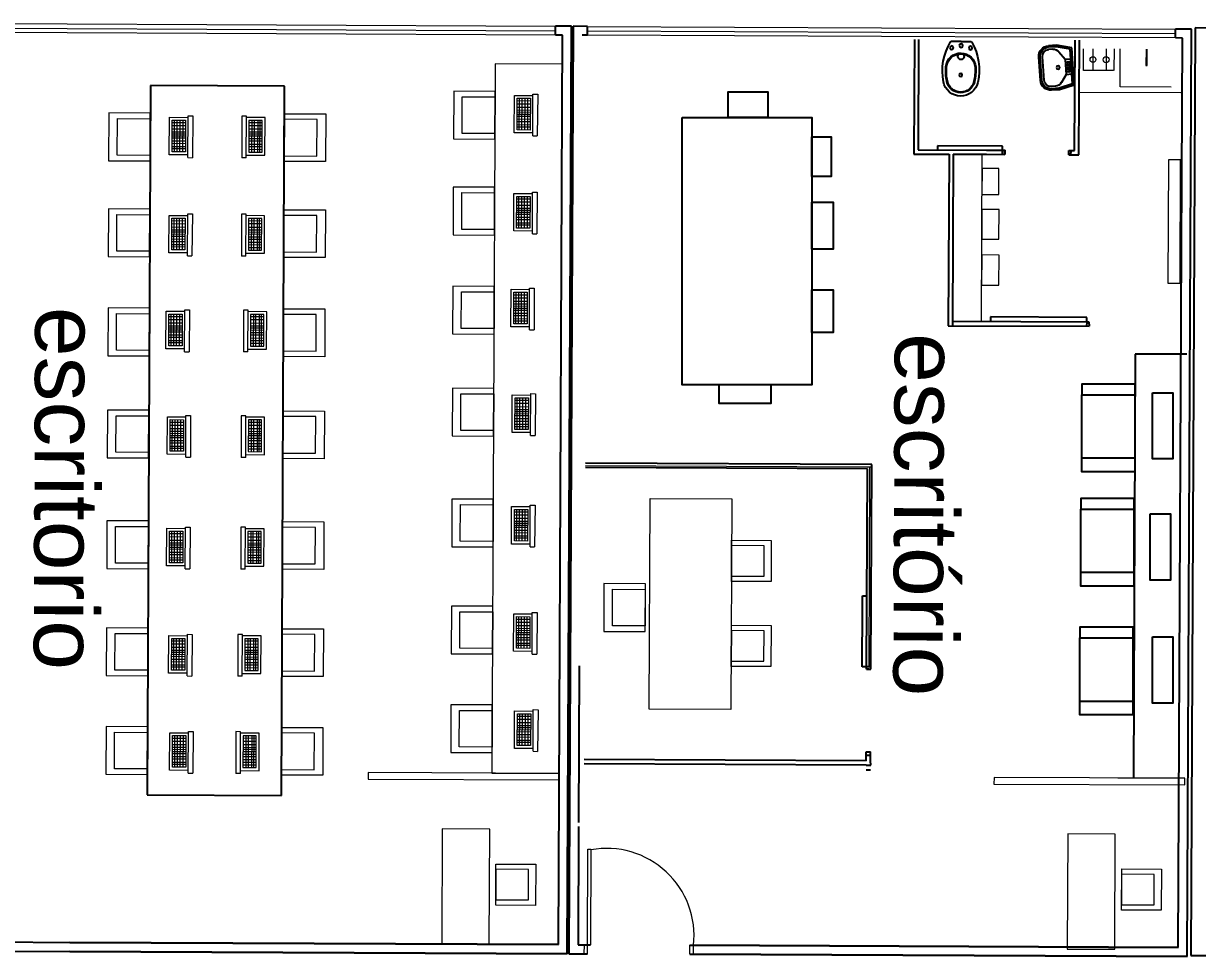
# Model space of a CAD drawing. Header units: metres. Extents: x 322294 to 7190115, y 7390841 to 10157759.
# Drawn here: x 323624.59 to 323635.98, y 7392818.58 to 7392827.64 of the extents above; entities that cross this region are included whole.
import ezdxf

# ---------------------------------------------------------------- set-up
doc = ezdxf.new("R2010")
doc.units = ezdxf.units.M
for name, color, linetype, lineweight in [('ESQUADRIA', 2, 'Continuous', 15), ('linagrossa', 7, 'Continuous', 25), ('MÓVEIS', 7, 'Continuous', 13), ('PISO', 254, 'Continuous', 9), ('VIDRO', 4, 'Continuous', 15)]:
    doc.layers.add(name, color=color, linetype=linetype, lineweight=lineweight)
doc.layers.add('HIDRAULICA', color=3, linetype='Continuous')
doc.layers.add('PECAS', color=2, linetype='Continuous')
doc.styles.get("Standard").update_dxf_attribs({"font": 'arial.ttf'})

# ---------------------------------------------------------------- blocks, each defined once
blk = doc.blocks.new('new block.dwg vaso sanitario')
at = {"layer": 'PECAS', "color": 0}
for q in [(0, 95.742742), (0, -95.742742)]:
    blk.add_line((0, 0), q, dxfattribs=at)
for centre, radius in [((40.000002, 0), 17.500001), ((62.500003, 91.500003), 17.500001), ((325.000014, 0), 15.000001), ((62.500003, -91.500004), 17.500001)]:
    blk.add_circle(centre, radius, dxfattribs=at)
for centre, radius, start, end in [((281.877309, -367.965429), 546.302538, 78.038978, 120.612911), ((257.500011, 0), 145.000006, 94.115245, 180), ((257.500011, 0), 138.500006, 94.115245, 180), ((282.97582, -354.084727), 500.00002, 77.754014, 94.115245), ((282.97582, -354.084727), 493.50002, 77.754014, 94.115245), ((359.829176, 0), 131.170844, 0, 77.754014), ((359.829176, 0), 137.670844, 0, 77.754014), ((359.829176, 0), 170.170846, 0, 78.038978), ((7.500001, 95.742742), 7.5, 120.612911, 180), ((257.500011, 0), 145.000006, 180, 265.884755), ((257.500011, 0), 138.500006, 180, 265.884755), ((145.000006, 0), 30.000001, 213.541951, 146.458049), ((359.829176, 0), 131.170844, 282.245986, 0), ((359.829176, 0), 137.670844, 282.245986, 0), ((359.829176, 0), 170.170846, 281.961022, 0), ((7.500001, -95.742742), 7.5, 180, 239.387089), ((281.877309, 367.965428), 546.302538, 239.387089, 281.961022), ((282.97582, 354.084726), 500.00002, 265.884755, 282.245986), ((282.97582, 354.084726), 493.50002, 265.884755, 282.245986)]:
    blk.add_arc(centre, radius, start, end, dxfattribs=at)
blk = doc.blocks.new('pia de banheiro')
at = {"layer": 'HIDRAULICA', "color": 0}
for p, q in [((-1167.941, -47.098), (-1167.741, -47.048)), ((-1167.921, -47.113), (-1167.736, -47.067)), ((-1167.741, -47.048), (-1167.632, -47.048)), ((-1167.741, -47.068), (-1167.632, -47.068)), ((-1167.941, -47.598), (-1167.941, -47.098)), ((-1167.921, -47.582), (-1167.921, -47.113)), ((-1167.841, -47.248), (-1167.767, -47.141)), ((-1167.685, -47.098), (-1167.632, -47.098)), ((-1167.541, -47.506), (-1167.541, -47.189)), ((-1167.511, -47.506), (-1167.511, -47.189)), ((-1167.491, -47.506), (-1167.491, -47.189)), ((-1167.921, -47.248), (-1167.841, -47.248)), ((-1167.841, -47.248), (-1167.841, -47.448)), ((-1167.841, -47.448), (-1167.921, -47.448)), ((-1167.841, -47.448), (-1167.771, -47.553)), ((-1167.941, -47.598), (-1167.741, -47.648)), ((-1167.921, -47.582), (-1167.736, -47.628)), ((-1167.741, -47.628), (-1167.632, -47.628)), ((-1167.741, -47.648), (-1167.632, -47.648)), ((-1167.687, -47.598), (-1167.632, -47.598))]:
    blk.add_line(p, q, dxfattribs=at)
for centre, radius in [((-1167.881, -47.348), 0.0195), ((-1167.881, -47.298), 0.0183), ((-1167.881, -47.398), 0.0182), ((-1167.741, -47.348), 0.0234)]:
    blk.add_circle(centre, radius, dxfattribs=at)
for centre, radius, start, end in [((-1167.632, -47.189), 0.141, 0, 90), ((-1167.632, -47.189), 0.121, 0, 90), ((-1167.685, -47.198), 0.1, 90, 145.2405), ((-1167.632, -47.189), 0.0914, 0, 90), ((-1167.687, -47.498), 0.1, 213.7272, 270), ((-1167.632, -47.506), 0.0914, 270, 0), ((-1167.632, -47.506), 0.121, 270, 0), ((-1167.632, -47.506), 0.141, 270, 0)]:
    blk.add_arc(centre, radius, start, end, dxfattribs=at)

msp = doc.modelspace()

# ---------------------------------------------------------------- linework, layer by layer
at = {"layer": 'ESQUADRIA'}
msp.add_arc((323630.25, 7392818.785), 0.848, 353.7691, 100.3564, dxfattribs=at)
at = {"layer": 'linagrossa'}
for p, q in [((323629.909, 7392827.611), (323629.755, 7392827.612)), ((323629.755, 7392827.524), (323629.755, 7392827.612)), ((323629.868, 7392818.611), (323629.909, 7392827.611)), ((323629.925, 7392827.611), (323629.884, 7392818.611)), ((323630.064, 7392827.61), (323629.925, 7392827.611)), ((323630.064, 7392827.523), (323630.064, 7392827.61)), ((323635.924, 7392827.584), (323635.77, 7392827.584)), ((323635.77, 7392827.497), (323635.77, 7392827.584)), ((323635.883, 7392818.584), (323635.924, 7392827.584)), ((323635.96, 7392827.594), (323635.919, 7392818.594)), ((323636.1, 7392827.593), (323635.96, 7392827.594)), ((323629.821, 7392827.524), (323629.755, 7392827.524)), ((323629.781, 7392818.699), (323629.821, 7392827.524)), ((323630.064, 7392827.523), (323630.012, 7392827.523)), ((323633.237, 7392827.483), (323633.231, 7392826.371)), ((323633.277, 7392827.483), (323633.273, 7392826.412)), ((323634.791, 7392826.405), (323634.796, 7392827.476)), ((323634.831, 7392826.364), (323634.837, 7392827.476)), ((323635.837, 7392827.496), (323635.77, 7392827.497)), ((323635.796, 7392818.672), (323635.837, 7392827.496)), ((323625.822, 7392827.035), (323625.791, 7392820.153)), ((323627.124, 7392827.029), (323625.822, 7392827.035)), ((323627.093, 7392820.147), (323627.124, 7392827.029)), ((323633.273, 7392826.412), (323633.935, 7392826.409)), ((323634.092, 7392826.448), (323633.459, 7392826.451)), ((323633.459, 7392826.451), (323633.459, 7392826.411)), ((323633.935, 7392826.409), (323634.116, 7392826.408)), ((323634.092, 7392826.408), (323634.092, 7392826.448)), ((323634.092, 7392826.367), (323634.092, 7392826.408)), ((323634.114, 7392826.408), (323634.114, 7392826.367)), ((323634.114, 7392826.367), (323634.114, 7392826.408)), ((323634.735, 7392826.405), (323634.791, 7392826.405)), ((323634.735, 7392826.364), (323634.735, 7392826.405)), ((323634.755, 7392826.364), (323634.756, 7392826.405)), ((323633.231, 7392826.371), (323633.573, 7392826.369)), ((323633.573, 7392826.369), (323633.565, 7392824.705)), ((323633.613, 7392826.369), (323633.606, 7392824.705)), ((323633.613, 7392826.369), (323633.935, 7392826.368)), ((323633.935, 7392826.368), (323634.114, 7392826.367)), ((323634.735, 7392826.364), (323634.831, 7392826.364)), ((323633.565, 7392824.705), (323634.933, 7392824.699)), ((323634.933, 7392824.74), (323633.606, 7392824.746)), ((323634.908, 7392824.786), (323633.976, 7392824.791)), ((323633.976, 7392824.791), (323633.976, 7392824.744)), ((323634.908, 7392824.74), (323634.907, 7392824.699)), ((323634.908, 7392824.74), (323634.908, 7392824.786)), ((323634.933, 7392824.72), (323634.933, 7392824.74)), ((323634.933, 7392824.72), (323634.933, 7392824.699)), ((323635.38, 7392824.428), (323635.361, 7392820.316)), ((323635.879, 7392824.428), (323635.38, 7392824.428)), ((323632.823, 7392823.357), (323630.046, 7392823.37)), ((323632.782, 7392823.316), (323630.046, 7392823.329)), ((323632.814, 7392821.371), (323632.823, 7392823.357)), ((323632.773, 7392821.371), (323632.782, 7392823.316)), ((323632.733, 7392821.975), (323632.734, 7392822.084)), ((323632.734, 7392822.084), (323632.776, 7392822.083)), ((323632.73, 7392821.394), (323632.733, 7392821.975)), ((323629.984, 7392821.403), (323629.977, 7392819.885)), ((323632.773, 7392821.394), (323632.73, 7392821.394)), ((323632.814, 7392821.394), (323632.773, 7392821.394)), ((323632.793, 7392821.371), (323632.773, 7392821.371)), ((323632.773, 7392821.371), (323632.814, 7392821.371)), ((323632.793, 7392821.371), (323632.793, 7392821.371)), ((323632.769, 7392820.483), (323630.033, 7392820.496)), ((323632.769, 7392820.483), (323632.769, 7392820.571)), ((323632.769, 7392820.571), (323632.81, 7392820.571)), ((323632.769, 7392820.537), (323632.81, 7392820.537)), ((323632.81, 7392820.483), (323632.81, 7392820.571)), ((323632.815, 7392820.442), (323632.81, 7392820.483)), ((323632.768, 7392820.442), (323630.033, 7392820.455)), ((323632.768, 7392820.442), (323632.815, 7392820.442)), ((323632.768, 7392820.395), (323632.809, 7392820.394)), ((323625.791, 7392820.153), (323627.093, 7392820.147)), ((323629.977, 7392819.844), (323629.972, 7392818.698)), ((323623.765, 7392818.728), (323625.042, 7392818.721)), ((323625.042, 7392818.721), (323629.781, 7392818.699)), ((323629.781, 7392818.699), (323625.042, 7392818.721)), ((323629.972, 7392818.698), (323630.092, 7392818.698)), ((323631.058, 7392818.693), (323635.796, 7392818.672)), ((323635.796, 7392818.672), (323631.058, 7392818.693)), ((323623.852, 7392818.64), (323625.042, 7392818.633)), ((323625.042, 7392818.633), (323629.868, 7392818.611)), ((323629.868, 7392818.611), (323625.042, 7392818.633)), ((323629.884, 7392818.611), (323630.063, 7392818.61)), ((323631.057, 7392818.606), (323635.883, 7392818.584)), ((323635.883, 7392818.584), (323631.057, 7392818.606)), ((323635.919, 7392818.594), (323636.099, 7392818.593))]:
    msp.add_line(p, q, dxfattribs=at)
for points in [[(323631.814, 7392826.725), (323631.43, 7392826.725), (323631.43, 7392826.974), (323631.814, 7392826.974)], [(323630.983, 7392826.725), (323632.24, 7392826.725), (323632.24, 7392824.13), (323630.983, 7392824.13)], [(323632.24, 7392826.538), (323632.427, 7392826.538), (323632.427, 7392826.154), (323632.24, 7392826.154)], [(323632.24, 7392825.905), (323632.448, 7392825.905), (323632.448, 7392825.448), (323632.24, 7392825.448)], [(323632.24, 7392825.054), (323632.448, 7392825.054), (323632.448, 7392824.639), (323632.24, 7392824.639)], [(323631.846, 7392824.13), (323631.337, 7392824.13), (323631.337, 7392823.954), (323631.846, 7392823.954)], [(323635.379, 7392824.138), (323634.86, 7392824.138), (323634.86, 7392824.034), (323635.379, 7392824.034)], [(323634.86, 7392824.034), (323635.375, 7392824.034), (323635.375, 7392823.287), (323634.86, 7392823.287)], [(323635.546, 7392824.055), (323635.743, 7392824.055), (323635.743, 7392823.412), (323635.546, 7392823.412)], [(323635.375, 7392823.287), (323634.86, 7392823.287), (323634.86, 7392823.422), (323635.375, 7392823.422)], [(323635.369, 7392823.028), (323634.85, 7392823.028), (323634.85, 7392822.924), (323635.369, 7392822.924)], [(323634.85, 7392822.924), (323635.365, 7392822.924), (323635.365, 7392822.176), (323634.85, 7392822.176)], [(323635.525, 7392822.88), (323635.722, 7392822.88), (323635.722, 7392822.236), (323635.525, 7392822.236)], [(323635.365, 7392822.176), (323634.85, 7392822.176), (323634.85, 7392822.312), (323635.365, 7392822.312)], [(323635.359, 7392821.779), (323634.84, 7392821.779), (323634.84, 7392821.676), (323635.359, 7392821.676)], [(323634.84, 7392821.676), (323635.355, 7392821.676), (323635.355, 7392820.928), (323634.84, 7392820.928)], [(323635.546, 7392821.686), (323635.743, 7392821.686), (323635.743, 7392821.042), (323635.546, 7392821.042)], [(323635.355, 7392820.928), (323634.84, 7392820.928), (323634.84, 7392821.063), (323635.355, 7392821.063)]]:
    msp.add_lwpolyline(points, close=True, dxfattribs=at)
at = {"layer": 'PISO'}
for p, q in [((323634.877, 7392827.182), (323634.878, 7392827.392)), ((323634.969, 7392827.392), (323634.968, 7392827.182)), ((323635.098, 7392827.391), (323635.097, 7392827.181)), ((323635.174, 7392827.391), (323635.173, 7392827.181)), ((323635.232, 7392827.023), (323635.234, 7392827.391)), ((323635.484, 7392827.39), (323635.483, 7392827.231)), ((323635.495, 7392827.231), (323635.496, 7392827.39)), ((323629.169, 7392827.247), (323629.137, 7392820.364)), ((323629.82, 7392827.244), (323629.169, 7392827.247)), ((323635.483, 7392827.231), (323635.495, 7392827.231)), ((323635.168, 7392827.181), (323634.877, 7392827.182)), ((323625.822, 7392827.035), (323625.791, 7392820.153)), ((323626.473, 7392827.032), (323625.822, 7392827.035)), ((323626.473, 7392827.032), (323627.124, 7392827.029)), ((323627.124, 7392827.029), (323627.093, 7392820.147)), ((323635.728, 7392827.02), (323635.232, 7392827.023)), ((323629.353, 7392826.576), (323629.354, 7392826.94)), ((323629.354, 7392826.94), (323629.535, 7392826.939)), ((323629.38, 7392826.605), (323629.382, 7392826.912)), ((323629.382, 7392826.912), (323629.511, 7392826.912)), ((323629.382, 7392826.889), (323629.51, 7392826.888)), ((323629.382, 7392826.859), (323629.51, 7392826.859)), ((323629.402, 7392826.605), (323629.403, 7392826.912)), ((323629.426, 7392826.912), (323629.425, 7392826.605)), ((323629.456, 7392826.605), (323629.458, 7392826.912)), ((323629.483, 7392826.912), (323629.481, 7392826.605)), ((323629.511, 7392826.912), (323629.509, 7392826.604)), ((323629.533, 7392826.547), (323629.535, 7392826.952)), ((323629.535, 7392826.952), (323629.581, 7392826.952)), ((323629.581, 7392826.952), (323629.577, 7392826.547)), ((323634.834, 7392826.971), (323635.822, 7392826.967)), ((323629.381, 7392826.826), (323629.51, 7392826.826)), ((323629.381, 7392826.799), (323629.51, 7392826.798)), ((323629.381, 7392826.779), (323629.51, 7392826.778)), ((323629.381, 7392826.759), (323629.51, 7392826.758)), ((323626.006, 7392826.364), (323626.007, 7392826.728)), ((323626.007, 7392826.728), (323626.188, 7392826.727)), ((323626.034, 7392826.393), (323626.035, 7392826.7)), ((323626.035, 7392826.7), (323626.164, 7392826.7)), ((323626.035, 7392826.677), (323626.164, 7392826.676)), ((323626.035, 7392826.647), (323626.164, 7392826.647)), ((323626.055, 7392826.393), (323626.057, 7392826.7)), ((323626.079, 7392826.7), (323626.078, 7392826.393)), ((323626.109, 7392826.393), (323626.111, 7392826.7)), ((323626.136, 7392826.7), (323626.135, 7392826.393)), ((323626.164, 7392826.7), (323626.162, 7392826.393)), ((323626.186, 7392826.336), (323626.188, 7392826.741)), ((323626.188, 7392826.741), (323626.234, 7392826.74)), ((323626.234, 7392826.74), (323626.23, 7392826.335)), ((323626.709, 7392826.738), (323626.709, 7392826.333)), ((323626.755, 7392826.738), (323626.709, 7392826.738)), ((323626.753, 7392826.333), (323626.755, 7392826.738)), ((323626.936, 7392826.724), (323626.755, 7392826.725)), ((323626.779, 7392826.697), (323626.778, 7392826.39)), ((323626.908, 7392826.696), (323626.779, 7392826.697)), ((323626.908, 7392826.673), (323626.779, 7392826.673)), ((323626.908, 7392826.643), (323626.779, 7392826.644)), ((323626.807, 7392826.697), (323626.805, 7392826.39)), ((323626.831, 7392826.39), (323626.832, 7392826.697)), ((323626.864, 7392826.697), (323626.862, 7392826.39)), ((323626.885, 7392826.389), (323626.886, 7392826.697)), ((323626.906, 7392826.389), (323626.908, 7392826.696)), ((323626.934, 7392826.36), (323626.936, 7392826.724)), ((323629.51, 7392826.735), (323629.381, 7392826.736)), ((323629.381, 7392826.711), (323629.51, 7392826.71)), ((323629.51, 7392826.683), (323629.381, 7392826.683)), ((323629.381, 7392826.656), (323629.509, 7392826.655)), ((323629.509, 7392826.632), (323629.381, 7392826.632)), ((323626.034, 7392826.567), (323626.163, 7392826.567)), ((323626.034, 7392826.547), (323626.163, 7392826.546)), ((323626.163, 7392826.524), (323626.034, 7392826.524)), ((323626.035, 7392826.615), (323626.163, 7392826.614)), ((323626.035, 7392826.587), (323626.163, 7392826.586)), ((323626.907, 7392826.563), (323626.778, 7392826.564)), ((323626.907, 7392826.543), (323626.778, 7392826.543)), ((323626.778, 7392826.521), (323626.907, 7392826.52)), ((323626.907, 7392826.611), (323626.779, 7392826.611)), ((323626.907, 7392826.583), (323626.779, 7392826.583)), ((323629.533, 7392826.575), (323629.353, 7392826.576)), ((323629.509, 7392826.604), (323629.38, 7392826.605)), ((323629.533, 7392826.547), (323629.577, 7392826.547)), ((323626.034, 7392826.499), (323626.163, 7392826.498)), ((323626.163, 7392826.471), (323626.034, 7392826.472)), ((323626.034, 7392826.444), (323626.163, 7392826.443)), ((323626.163, 7392826.42), (323626.034, 7392826.42)), ((323626.907, 7392826.495), (323626.778, 7392826.495)), ((323626.778, 7392826.468), (323626.907, 7392826.468)), ((323626.907, 7392826.44), (323626.778, 7392826.441)), ((323626.778, 7392826.417), (323626.907, 7392826.416)), ((323626.186, 7392826.363), (323626.006, 7392826.364)), ((323626.162, 7392826.393), (323626.034, 7392826.393)), ((323626.186, 7392826.336), (323626.23, 7392826.335)), ((323626.753, 7392826.333), (323626.709, 7392826.333)), ((323626.754, 7392826.361), (323626.934, 7392826.36)), ((323626.778, 7392826.39), (323626.906, 7392826.389)), ((323629.348, 7392825.624), (323629.35, 7392825.988)), ((323629.35, 7392825.988), (323629.53, 7392825.987)), ((323629.376, 7392825.653), (323629.377, 7392825.96)), ((323629.377, 7392825.96), (323629.506, 7392825.96)), ((323629.398, 7392825.653), (323629.399, 7392825.96)), ((323629.422, 7392825.96), (323629.42, 7392825.653)), ((323629.452, 7392825.653), (323629.453, 7392825.96)), ((323629.478, 7392825.96), (323629.477, 7392825.653)), ((323629.506, 7392825.96), (323629.505, 7392825.653)), ((323629.529, 7392825.595), (323629.53, 7392826.001)), ((323629.53, 7392826.001), (323629.577, 7392826)), ((323629.577, 7392826), (323629.573, 7392825.595)), ((323629.377, 7392825.937), (323629.506, 7392825.936)), ((323629.377, 7392825.907), (323629.506, 7392825.907)), ((323629.377, 7392825.874), (323629.506, 7392825.874)), ((323629.377, 7392825.847), (323629.506, 7392825.846)), ((323626.001, 7392825.412), (323626.003, 7392825.776)), ((323626.003, 7392825.776), (323626.184, 7392825.776)), ((323626.029, 7392825.442), (323626.031, 7392825.749)), ((323626.031, 7392825.749), (323626.16, 7392825.748)), ((323626.031, 7392825.725), (323626.159, 7392825.724)), ((323626.051, 7392825.441), (323626.052, 7392825.749)), ((323626.075, 7392825.748), (323626.074, 7392825.441)), ((323626.105, 7392825.441), (323626.106, 7392825.748)), ((323626.132, 7392825.748), (323626.13, 7392825.441)), ((323626.16, 7392825.748), (323626.158, 7392825.441)), ((323626.182, 7392825.384), (323626.184, 7392825.789)), ((323626.184, 7392825.789), (323626.23, 7392825.789)), ((323626.23, 7392825.789), (323626.226, 7392825.384)), ((323626.705, 7392825.786), (323626.705, 7392825.381)), ((323626.751, 7392825.786), (323626.705, 7392825.786)), ((323626.749, 7392825.381), (323626.751, 7392825.786)), ((323626.931, 7392825.772), (323626.751, 7392825.773)), ((323626.775, 7392825.745), (323626.773, 7392825.438)), ((323626.904, 7392825.745), (323626.775, 7392825.745)), ((323626.903, 7392825.721), (323626.775, 7392825.722)), ((323626.803, 7392825.745), (323626.801, 7392825.438)), ((323626.826, 7392825.438), (323626.828, 7392825.745)), ((323626.859, 7392825.745), (323626.858, 7392825.438)), ((323626.881, 7392825.438), (323626.882, 7392825.745)), ((323626.902, 7392825.437), (323626.904, 7392825.745)), ((323626.93, 7392825.408), (323626.931, 7392825.772)), ((323629.505, 7392825.731), (323629.376, 7392825.732)), ((323629.377, 7392825.827), (323629.506, 7392825.827)), ((323629.377, 7392825.807), (323629.506, 7392825.806)), ((323629.505, 7392825.783), (323629.377, 7392825.784)), ((323629.377, 7392825.759), (323629.505, 7392825.758)), ((323626.03, 7392825.696), (323626.159, 7392825.695)), ((323626.03, 7392825.663), (323626.159, 7392825.662)), ((323626.03, 7392825.635), (323626.159, 7392825.635)), ((323626.03, 7392825.616), (323626.159, 7392825.615)), ((323626.903, 7392825.692), (323626.774, 7392825.692)), ((323626.903, 7392825.659), (323626.774, 7392825.659)), ((323626.903, 7392825.631), (323626.774, 7392825.632)), ((323626.903, 7392825.611), (323626.774, 7392825.612)), ((323629.529, 7392825.623), (323629.348, 7392825.624)), ((323629.376, 7392825.704), (323629.505, 7392825.703)), ((323629.505, 7392825.68), (323629.376, 7392825.68)), ((323629.505, 7392825.653), (323629.376, 7392825.653)), ((323626.03, 7392825.595), (323626.159, 7392825.594)), ((323626.159, 7392825.572), (323626.03, 7392825.572)), ((323626.03, 7392825.547), (323626.159, 7392825.546)), ((323626.158, 7392825.519), (323626.03, 7392825.52)), ((323626.03, 7392825.492), (323626.158, 7392825.492)), ((323626.903, 7392825.591), (323626.774, 7392825.592)), ((323626.774, 7392825.569), (323626.903, 7392825.568)), ((323626.903, 7392825.543), (323626.774, 7392825.543)), ((323626.774, 7392825.516), (323626.902, 7392825.516)), ((323629.529, 7392825.595), (323629.573, 7392825.595)), ((323626.182, 7392825.411), (323626.001, 7392825.412)), ((323626.158, 7392825.468), (323626.029, 7392825.469)), ((323626.158, 7392825.441), (323626.029, 7392825.442)), ((323626.182, 7392825.384), (323626.226, 7392825.384)), ((323626.749, 7392825.381), (323626.705, 7392825.381)), ((323626.749, 7392825.409), (323626.93, 7392825.408)), ((323626.773, 7392825.465), (323626.902, 7392825.465)), ((323626.773, 7392825.438), (323626.902, 7392825.437)), ((323626.902, 7392825.488), (323626.774, 7392825.489)), ((323629.32, 7392824.694), (323629.322, 7392825.058)), ((323629.322, 7392825.058), (323629.502, 7392825.057)), ((323629.5, 7392824.665), (323629.502, 7392825.07)), ((323629.502, 7392825.07), (323629.548, 7392825.07)), ((323629.548, 7392825.07), (323629.545, 7392824.665)), ((323629.348, 7392824.723), (323629.349, 7392825.03)), ((323629.349, 7392825.03), (323629.478, 7392825.029)), ((323629.349, 7392825.006), (323629.478, 7392825.006)), ((323629.349, 7392824.977), (323629.478, 7392824.976)), ((323629.349, 7392824.944), (323629.478, 7392824.943)), ((323629.369, 7392824.723), (323629.371, 7392825.03)), ((323629.393, 7392825.03), (323629.392, 7392824.723)), ((323629.424, 7392824.722), (323629.425, 7392825.03)), ((323629.45, 7392825.029), (323629.449, 7392824.722)), ((323629.478, 7392825.029), (323629.477, 7392824.722)), ((323625.973, 7392824.482), (323625.975, 7392824.846)), ((323625.975, 7392824.846), (323626.155, 7392824.845)), ((323626.001, 7392824.511), (323626.002, 7392824.818)), ((323626.002, 7392824.818), (323626.131, 7392824.818)), ((323626.023, 7392824.511), (323626.024, 7392824.818)), ((323626.047, 7392824.818), (323626.045, 7392824.511)), ((323626.077, 7392824.511), (323626.078, 7392824.818)), ((323626.104, 7392824.818), (323626.102, 7392824.511)), ((323626.131, 7392824.818), (323626.13, 7392824.511)), ((323626.154, 7392824.453), (323626.155, 7392824.858)), ((323626.155, 7392824.858), (323626.202, 7392824.858)), ((323626.202, 7392824.858), (323626.198, 7392824.453)), ((323626.725, 7392824.856), (323626.725, 7392824.451)), ((323626.771, 7392824.856), (323626.725, 7392824.856)), ((323626.769, 7392824.45), (323626.771, 7392824.856)), ((323626.951, 7392824.841), (323626.771, 7392824.842)), ((323626.794, 7392824.815), (323626.793, 7392824.507)), ((323626.923, 7392824.814), (323626.794, 7392824.815)), ((323626.822, 7392824.814), (323626.821, 7392824.507)), ((323626.846, 7392824.507), (323626.847, 7392824.814)), ((323626.879, 7392824.814), (323626.878, 7392824.507)), ((323626.9, 7392824.507), (323626.902, 7392824.814)), ((323626.922, 7392824.507), (323626.923, 7392824.814)), ((323626.949, 7392824.477), (323626.951, 7392824.841)), ((323629.477, 7392824.853), (323629.348, 7392824.854)), ((323629.348, 7392824.828), (323629.477, 7392824.828)), ((323629.349, 7392824.916), (323629.478, 7392824.916)), ((323629.349, 7392824.897), (323629.477, 7392824.896)), ((323629.349, 7392824.876), (323629.477, 7392824.876)), ((323626.002, 7392824.795), (323626.131, 7392824.794)), ((323626.002, 7392824.765), (323626.131, 7392824.765)), ((323626.002, 7392824.732), (323626.131, 7392824.732)), ((323626.002, 7392824.705), (323626.131, 7392824.704)), ((323626.923, 7392824.79), (323626.794, 7392824.791)), ((323626.923, 7392824.761), (323626.794, 7392824.761)), ((323626.923, 7392824.728), (323626.794, 7392824.729)), ((323626.923, 7392824.7), (323626.794, 7392824.701)), ((323629.5, 7392824.693), (323629.32, 7392824.694)), ((323629.477, 7392824.801), (323629.348, 7392824.801)), ((323629.348, 7392824.774), (323629.477, 7392824.773)), ((323629.477, 7392824.749), (323629.348, 7392824.75)), ((323629.477, 7392824.722), (323629.348, 7392824.723)), ((323626.13, 7392824.589), (323626.001, 7392824.589)), ((323626.002, 7392824.685), (323626.131, 7392824.685)), ((323626.002, 7392824.665), (323626.131, 7392824.664)), ((323626.13, 7392824.641), (323626.002, 7392824.642)), ((323626.002, 7392824.617), (323626.13, 7392824.616)), ((323626.793, 7392824.586), (323626.922, 7392824.585)), ((323626.923, 7392824.681), (323626.794, 7392824.681)), ((323626.923, 7392824.66), (323626.794, 7392824.661)), ((323626.794, 7392824.638), (323626.922, 7392824.638)), ((323626.922, 7392824.612), (323626.794, 7392824.613)), ((323629.5, 7392824.665), (323629.545, 7392824.665)), ((323626.154, 7392824.481), (323625.973, 7392824.482)), ((323626.001, 7392824.562), (323626.13, 7392824.561)), ((323626.13, 7392824.538), (323626.001, 7392824.538)), ((323626.13, 7392824.511), (323626.001, 7392824.511)), ((323626.769, 7392824.478), (323626.949, 7392824.477)), ((323626.922, 7392824.558), (323626.793, 7392824.558)), ((323626.793, 7392824.534), (323626.922, 7392824.534)), ((323626.793, 7392824.507), (323626.922, 7392824.507)), ((323626.154, 7392824.453), (323626.198, 7392824.453)), ((323626.769, 7392824.45), (323626.725, 7392824.451)), ((323629.332, 7392823.669), (323629.333, 7392824.033)), ((323629.333, 7392824.033), (323629.514, 7392824.032)), ((323629.512, 7392823.641), (323629.514, 7392824.046)), ((323629.514, 7392824.046), (323629.56, 7392824.045)), ((323629.56, 7392824.045), (323629.556, 7392823.64)), ((323629.36, 7392823.698), (323629.361, 7392824.005)), ((323629.361, 7392824.005), (323629.49, 7392824.005)), ((323629.361, 7392823.982), (323629.49, 7392823.981)), ((323629.361, 7392823.952), (323629.49, 7392823.952)), ((323629.361, 7392823.92), (323629.489, 7392823.919)), ((323629.381, 7392823.698), (323629.382, 7392824.005)), ((323629.405, 7392824.005), (323629.404, 7392823.698)), ((323629.435, 7392823.698), (323629.437, 7392824.005)), ((323629.462, 7392824.005), (323629.461, 7392823.698)), ((323629.49, 7392824.005), (323629.488, 7392823.698)), ((323625.985, 7392823.457), (323625.987, 7392823.821)), ((323625.987, 7392823.821), (323626.167, 7392823.821)), ((323626.013, 7392823.487), (323626.014, 7392823.794)), ((323626.014, 7392823.794), (323626.143, 7392823.793)), ((323626.034, 7392823.486), (323626.036, 7392823.794)), ((323626.058, 7392823.793), (323626.057, 7392823.486)), ((323626.089, 7392823.486), (323626.09, 7392823.793)), ((323626.115, 7392823.793), (323626.114, 7392823.486)), ((323626.143, 7392823.793), (323626.142, 7392823.486)), ((323626.165, 7392823.429), (323626.167, 7392823.834)), ((323626.167, 7392823.834), (323626.213, 7392823.834)), ((323626.213, 7392823.834), (323626.21, 7392823.429)), ((323626.704, 7392823.831), (323626.704, 7392823.426)), ((323626.75, 7392823.831), (323626.704, 7392823.831)), ((323626.748, 7392823.426), (323626.75, 7392823.831)), ((323626.93, 7392823.817), (323626.75, 7392823.818)), ((323626.773, 7392823.79), (323626.772, 7392823.483)), ((323626.902, 7392823.79), (323626.773, 7392823.79)), ((323626.801, 7392823.79), (323626.8, 7392823.483)), ((323626.825, 7392823.483), (323626.826, 7392823.79)), ((323626.858, 7392823.79), (323626.857, 7392823.483)), ((323626.879, 7392823.483), (323626.881, 7392823.79)), ((323626.901, 7392823.482), (323626.902, 7392823.79)), ((323626.928, 7392823.453), (323626.93, 7392823.817)), ((323629.36, 7392823.892), (323629.489, 7392823.891)), ((323629.36, 7392823.872), (323629.489, 7392823.872)), ((323629.36, 7392823.852), (323629.489, 7392823.851)), ((323629.489, 7392823.829), (323629.36, 7392823.829)), ((323629.36, 7392823.804), (323629.489, 7392823.803)), ((323626.014, 7392823.77), (323626.143, 7392823.769)), ((323626.014, 7392823.741), (323626.143, 7392823.74)), ((323626.014, 7392823.708), (323626.143, 7392823.707)), ((323626.014, 7392823.68), (323626.143, 7392823.68)), ((323626.902, 7392823.766), (323626.773, 7392823.767)), ((323626.902, 7392823.737), (323626.773, 7392823.737)), ((323626.902, 7392823.704), (323626.773, 7392823.704)), ((323626.902, 7392823.676), (323626.773, 7392823.677)), ((323629.512, 7392823.668), (323629.332, 7392823.669)), ((323629.489, 7392823.776), (323629.36, 7392823.777)), ((323629.36, 7392823.749), (323629.489, 7392823.748)), ((323629.488, 7392823.725), (323629.36, 7392823.725)), ((323629.488, 7392823.698), (323629.36, 7392823.698)), ((323626.142, 7392823.617), (323626.013, 7392823.617)), ((323626.013, 7392823.592), (323626.142, 7392823.591)), ((323626.142, 7392823.564), (323626.013, 7392823.565)), ((323626.014, 7392823.661), (323626.142, 7392823.66)), ((323626.014, 7392823.64), (323626.142, 7392823.64)), ((323626.901, 7392823.588), (323626.772, 7392823.588)), ((323626.772, 7392823.561), (323626.901, 7392823.561)), ((323626.902, 7392823.656), (323626.773, 7392823.657)), ((323626.901, 7392823.636), (323626.773, 7392823.637)), ((323626.773, 7392823.614), (323626.901, 7392823.613)), ((323629.512, 7392823.641), (323629.556, 7392823.64)), ((323626.165, 7392823.456), (323625.985, 7392823.457)), ((323626.013, 7392823.537), (323626.142, 7392823.537)), ((323626.142, 7392823.513), (323626.013, 7392823.514)), ((323626.142, 7392823.486), (323626.013, 7392823.487)), ((323626.748, 7392823.454), (323626.928, 7392823.453)), ((323626.901, 7392823.533), (323626.772, 7392823.534)), ((323626.772, 7392823.51), (323626.901, 7392823.51)), ((323626.772, 7392823.483), (323626.901, 7392823.482)), ((323626.165, 7392823.429), (323626.21, 7392823.429)), ((323626.748, 7392823.426), (323626.704, 7392823.426)), ((323629.327, 7392822.586), (323629.328, 7392822.951)), ((323629.328, 7392822.951), (323629.509, 7392822.95)), ((323629.355, 7392822.616), (323629.356, 7392822.923)), ((323629.356, 7392822.923), (323629.485, 7392822.922)), ((323629.356, 7392822.899), (323629.485, 7392822.899)), ((323629.376, 7392822.616), (323629.378, 7392822.923)), ((323629.4, 7392822.923), (323629.399, 7392822.615)), ((323629.43, 7392822.615), (323629.432, 7392822.922)), ((323629.457, 7392822.922), (323629.456, 7392822.615)), ((323629.485, 7392822.922), (323629.483, 7392822.615)), ((323629.507, 7392822.558), (323629.509, 7392822.963)), ((323629.509, 7392822.963), (323629.555, 7392822.963)), ((323629.555, 7392822.963), (323629.551, 7392822.558)), ((323629.355, 7392822.79), (323629.484, 7392822.789)), ((323629.355, 7392822.769), (323629.484, 7392822.769)), ((323629.356, 7392822.87), (323629.485, 7392822.869)), ((323629.356, 7392822.837), (323629.484, 7392822.836)), ((323629.356, 7392822.809), (323629.484, 7392822.809)), ((323625.98, 7392822.375), (323625.982, 7392822.739)), ((323625.982, 7392822.739), (323626.162, 7392822.738)), ((323626.008, 7392822.404), (323626.009, 7392822.711)), ((323626.009, 7392822.711), (323626.138, 7392822.71)), ((323626.009, 7392822.687), (323626.138, 7392822.687)), ((323626.009, 7392822.658), (323626.138, 7392822.657)), ((323626.029, 7392822.404), (323626.031, 7392822.711)), ((323626.053, 7392822.711), (323626.052, 7392822.404)), ((323626.084, 7392822.404), (323626.085, 7392822.711)), ((323626.11, 7392822.711), (323626.109, 7392822.403)), ((323626.138, 7392822.71), (323626.137, 7392822.403)), ((323626.16, 7392822.346), (323626.162, 7392822.751)), ((323626.162, 7392822.751), (323626.208, 7392822.751)), ((323626.208, 7392822.751), (323626.205, 7392822.346)), ((323626.699, 7392822.749), (323626.699, 7392822.344)), ((323626.745, 7392822.749), (323626.699, 7392822.749)), ((323626.743, 7392822.343), (323626.745, 7392822.749)), ((323626.925, 7392822.734), (323626.745, 7392822.735)), ((323626.768, 7392822.707), (323626.767, 7392822.4)), ((323626.897, 7392822.707), (323626.768, 7392822.707)), ((323626.897, 7392822.683), (323626.768, 7392822.684)), ((323626.897, 7392822.654), (323626.768, 7392822.654)), ((323626.796, 7392822.707), (323626.795, 7392822.4)), ((323626.82, 7392822.4), (323626.821, 7392822.707)), ((323626.853, 7392822.707), (323626.852, 7392822.4)), ((323626.874, 7392822.4), (323626.876, 7392822.707)), ((323626.896, 7392822.4), (323626.897, 7392822.707)), ((323626.923, 7392822.37), (323626.925, 7392822.734)), ((323629.484, 7392822.746), (323629.355, 7392822.746)), ((323629.355, 7392822.721), (323629.484, 7392822.721)), ((323629.484, 7392822.693), (323629.355, 7392822.694)), ((323629.355, 7392822.666), (323629.484, 7392822.666)), ((323629.484, 7392822.642), (323629.355, 7392822.643)), ((323626.009, 7392822.625), (323626.138, 7392822.625)), ((323626.009, 7392822.598), (323626.138, 7392822.597)), ((323626.009, 7392822.578), (323626.137, 7392822.577)), ((323626.009, 7392822.557), (323626.137, 7392822.557)), ((323626.137, 7392822.534), (323626.009, 7392822.535)), ((323626.897, 7392822.621), (323626.768, 7392822.622)), ((323626.897, 7392822.593), (323626.768, 7392822.594)), ((323626.897, 7392822.574), (323626.768, 7392822.574)), ((323626.897, 7392822.553), (323626.768, 7392822.554)), ((323626.768, 7392822.531), (323626.896, 7392822.531)), ((323629.507, 7392822.586), (323629.327, 7392822.586)), ((323629.483, 7392822.615), (323629.355, 7392822.616)), ((323629.507, 7392822.558), (323629.551, 7392822.558)), ((323626.008, 7392822.509), (323626.137, 7392822.509)), ((323626.137, 7392822.482), (323626.008, 7392822.482)), ((323626.008, 7392822.455), (323626.137, 7392822.454)), ((323626.137, 7392822.43), (323626.008, 7392822.431)), ((323626.767, 7392822.479), (323626.896, 7392822.478)), ((323626.896, 7392822.451), (323626.767, 7392822.451)), ((323626.767, 7392822.427), (323626.896, 7392822.427)), ((323626.896, 7392822.505), (323626.768, 7392822.506)), ((323626.161, 7392822.374), (323625.98, 7392822.375)), ((323626.137, 7392822.403), (323626.008, 7392822.404)), ((323626.16, 7392822.346), (323626.205, 7392822.346)), ((323626.743, 7392822.343), (323626.699, 7392822.344)), ((323626.743, 7392822.371), (323626.923, 7392822.37)), ((323626.767, 7392822.4), (323626.896, 7392822.4)), ((323629.346, 7392821.546), (323629.348, 7392821.91)), ((323629.348, 7392821.91), (323629.528, 7392821.909)), ((323629.374, 7392821.575), (323629.375, 7392821.882)), ((323629.375, 7392821.882), (323629.504, 7392821.881)), ((323629.375, 7392821.858), (323629.504, 7392821.858)), ((323629.395, 7392821.575), (323629.397, 7392821.882)), ((323629.419, 7392821.882), (323629.418, 7392821.575)), ((323629.45, 7392821.575), (323629.451, 7392821.882)), ((323629.476, 7392821.882), (323629.475, 7392821.575)), ((323629.504, 7392821.881), (323629.503, 7392821.574)), ((323629.526, 7392821.517), (323629.528, 7392821.922)), ((323629.528, 7392821.922), (323629.574, 7392821.922)), ((323629.574, 7392821.922), (323629.571, 7392821.517)), ((323629.375, 7392821.829), (323629.504, 7392821.828)), ((323629.375, 7392821.796), (323629.504, 7392821.796)), ((323629.375, 7392821.769), (323629.504, 7392821.768)), ((323629.375, 7392821.749), (323629.503, 7392821.748)), ((323625.999, 7392821.334), (323626.001, 7392821.698)), ((323626.001, 7392821.698), (323626.181, 7392821.697)), ((323626.027, 7392821.363), (323626.029, 7392821.67)), ((323626.028, 7392821.647), (323626.157, 7392821.646)), ((323626.029, 7392821.67), (323626.157, 7392821.67)), ((323626.049, 7392821.363), (323626.05, 7392821.67)), ((323626.073, 7392821.67), (323626.071, 7392821.363)), ((323626.103, 7392821.363), (323626.104, 7392821.67)), ((323626.13, 7392821.67), (323626.128, 7392821.363)), ((323626.157, 7392821.67), (323626.156, 7392821.363)), ((323626.18, 7392821.306), (323626.181, 7392821.711)), ((323626.181, 7392821.711), (323626.228, 7392821.71)), ((323626.228, 7392821.71), (323626.224, 7392821.305)), ((323626.67, 7392821.708), (323626.67, 7392821.303)), ((323626.716, 7392821.708), (323626.67, 7392821.708)), ((323626.714, 7392821.303), (323626.716, 7392821.708)), ((323626.896, 7392821.694), (323626.716, 7392821.695)), ((323626.74, 7392821.667), (323626.738, 7392821.36)), ((323626.868, 7392821.666), (323626.74, 7392821.667)), ((323626.868, 7392821.643), (323626.74, 7392821.643)), ((323626.767, 7392821.667), (323626.766, 7392821.36)), ((323626.791, 7392821.36), (323626.793, 7392821.667)), ((323626.824, 7392821.667), (323626.823, 7392821.36)), ((323626.846, 7392821.359), (323626.847, 7392821.667)), ((323626.867, 7392821.359), (323626.868, 7392821.666)), ((323626.895, 7392821.33), (323626.896, 7392821.694)), ((323629.503, 7392821.705), (323629.374, 7392821.706)), ((323629.374, 7392821.68), (323629.503, 7392821.68)), ((323629.503, 7392821.653), (323629.374, 7392821.653)), ((323629.374, 7392821.626), (323629.503, 7392821.625)), ((323629.375, 7392821.729), (323629.503, 7392821.728)), ((323626.028, 7392821.617), (323626.157, 7392821.617)), ((323626.028, 7392821.585), (323626.157, 7392821.584)), ((323626.028, 7392821.557), (323626.157, 7392821.556)), ((323626.028, 7392821.537), (323626.157, 7392821.537)), ((323626.028, 7392821.517), (323626.157, 7392821.516)), ((323626.868, 7392821.613), (323626.739, 7392821.614)), ((323626.868, 7392821.581), (323626.739, 7392821.581)), ((323626.868, 7392821.553), (323626.739, 7392821.554)), ((323626.868, 7392821.533), (323626.739, 7392821.534)), ((323626.868, 7392821.513), (323626.739, 7392821.513)), ((323629.527, 7392821.545), (323629.346, 7392821.546)), ((323629.503, 7392821.601), (323629.374, 7392821.602)), ((323629.503, 7392821.574), (323629.374, 7392821.575)), ((323629.526, 7392821.517), (323629.571, 7392821.517)), ((323626.027, 7392821.414), (323626.156, 7392821.413)), ((323626.156, 7392821.39), (323626.027, 7392821.39)), ((323626.157, 7392821.493), (323626.028, 7392821.494)), ((323626.028, 7392821.469), (323626.156, 7392821.468)), ((323626.156, 7392821.441), (323626.028, 7392821.442)), ((323626.739, 7392821.491), (323626.868, 7392821.49)), ((323626.868, 7392821.465), (323626.739, 7392821.465)), ((323626.739, 7392821.438), (323626.867, 7392821.438)), ((323626.867, 7392821.41), (323626.739, 7392821.411)), ((323626.18, 7392821.333), (323625.999, 7392821.334)), ((323626.156, 7392821.363), (323626.027, 7392821.363)), ((323626.18, 7392821.306), (323626.224, 7392821.305)), ((323626.714, 7392821.303), (323626.67, 7392821.303)), ((323626.714, 7392821.331), (323626.895, 7392821.33)), ((323626.738, 7392821.387), (323626.867, 7392821.386)), ((323626.738, 7392821.36), (323626.867, 7392821.359)), ((323629.356, 7392820.603), (323629.357, 7392820.967)), ((323629.357, 7392820.967), (323629.538, 7392820.966)), ((323629.383, 7392820.632), (323629.385, 7392820.939)), ((323629.385, 7392820.939), (323629.514, 7392820.939)), ((323629.405, 7392820.632), (323629.406, 7392820.939)), ((323629.429, 7392820.939), (323629.428, 7392820.632)), ((323629.459, 7392820.632), (323629.461, 7392820.939)), ((323629.486, 7392820.939), (323629.484, 7392820.632)), ((323629.514, 7392820.939), (323629.512, 7392820.632)), ((323629.536, 7392820.575), (323629.538, 7392820.98)), ((323629.538, 7392820.98), (323629.584, 7392820.979)), ((323629.584, 7392820.979), (323629.58, 7392820.574)), ((323629.384, 7392820.854), (323629.513, 7392820.853)), ((323629.384, 7392820.826), (323629.513, 7392820.825)), ((323629.385, 7392820.916), (323629.514, 7392820.915)), ((323629.385, 7392820.886), (323629.513, 7392820.886)), ((323626.009, 7392820.391), (323626.01, 7392820.755)), ((323626.01, 7392820.755), (323626.191, 7392820.755)), ((323626.037, 7392820.421), (323626.038, 7392820.728)), ((323626.038, 7392820.728), (323626.167, 7392820.727)), ((323626.058, 7392820.42), (323626.06, 7392820.728)), ((323626.082, 7392820.727), (323626.081, 7392820.42)), ((323626.112, 7392820.42), (323626.114, 7392820.727)), ((323626.139, 7392820.727), (323626.138, 7392820.42)), ((323626.167, 7392820.727), (323626.166, 7392820.42)), ((323626.189, 7392820.363), (323626.191, 7392820.768)), ((323626.191, 7392820.768), (323626.237, 7392820.768)), ((323626.237, 7392820.768), (323626.233, 7392820.363)), ((323626.652, 7392820.766), (323626.652, 7392820.361)), ((323626.698, 7392820.765), (323626.652, 7392820.766)), ((323626.696, 7392820.36), (323626.698, 7392820.765)), ((323626.878, 7392820.751), (323626.698, 7392820.752)), ((323626.722, 7392820.724), (323626.72, 7392820.417)), ((323626.85, 7392820.724), (323626.722, 7392820.724)), ((323626.749, 7392820.724), (323626.748, 7392820.417)), ((323626.773, 7392820.417), (323626.775, 7392820.724)), ((323626.806, 7392820.724), (323626.805, 7392820.417)), ((323626.827, 7392820.417), (323626.829, 7392820.724)), ((323626.849, 7392820.417), (323626.85, 7392820.724)), ((323626.877, 7392820.387), (323626.878, 7392820.751)), ((323629.384, 7392820.806), (323629.513, 7392820.806)), ((323629.384, 7392820.786), (323629.513, 7392820.785)), ((323629.513, 7392820.762), (323629.384, 7392820.763)), ((323629.384, 7392820.738), (323629.513, 7392820.737)), ((323629.513, 7392820.71), (323629.384, 7392820.711)), ((323626.038, 7392820.704), (323626.167, 7392820.703)), ((323626.038, 7392820.675), (323626.167, 7392820.674)), ((323626.038, 7392820.642), (323626.167, 7392820.641)), ((323626.038, 7392820.614), (323626.166, 7392820.614)), ((323626.038, 7392820.595), (323626.166, 7392820.594)), ((323626.85, 7392820.7), (323626.721, 7392820.701)), ((323626.85, 7392820.671), (323626.721, 7392820.671)), ((323626.85, 7392820.638), (323626.721, 7392820.639)), ((323626.85, 7392820.61), (323626.721, 7392820.611)), ((323629.536, 7392820.602), (323629.356, 7392820.603)), ((323629.512, 7392820.632), (323629.383, 7392820.632)), ((323629.384, 7392820.683), (323629.512, 7392820.682)), ((323629.512, 7392820.659), (323629.384, 7392820.659)), ((323626.037, 7392820.574), (323626.166, 7392820.574)), ((323626.166, 7392820.551), (323626.037, 7392820.551)), ((323626.037, 7392820.526), (323626.166, 7392820.525)), ((323626.166, 7392820.498), (323626.037, 7392820.499)), ((323626.72, 7392820.496), (323626.849, 7392820.495)), ((323626.85, 7392820.591), (323626.721, 7392820.591)), ((323626.85, 7392820.57), (323626.721, 7392820.571)), ((323626.721, 7392820.548), (323626.85, 7392820.548)), ((323626.849, 7392820.522), (323626.721, 7392820.523)), ((323629.536, 7392820.575), (323629.58, 7392820.574)), ((323626.189, 7392820.39), (323626.009, 7392820.391)), ((323626.037, 7392820.471), (323626.166, 7392820.471)), ((323626.166, 7392820.447), (323626.037, 7392820.448)), ((323626.166, 7392820.42), (323626.037, 7392820.421)), ((323626.696, 7392820.388), (323626.877, 7392820.387)), ((323626.849, 7392820.467), (323626.72, 7392820.468)), ((323626.72, 7392820.444), (323626.849, 7392820.444)), ((323626.72, 7392820.417), (323626.849, 7392820.417)), ((323629.137, 7392820.364), (323629.788, 7392820.361)), ((323626.189, 7392820.363), (323626.233, 7392820.363)), ((323626.696, 7392820.36), (323626.652, 7392820.361)), ((323635.209, 7392820.316), (323635.86, 7392820.313)), ((323630.064, 7392818.698), (323630.068, 7392819.625)), ((323630.068, 7392819.625), (323630.097, 7392819.625)), ((323630.097, 7392819.625), (323630.092, 7392818.698)), ((323630.033, 7392818.61), (323630.034, 7392818.698)), ((323630.063, 7392818.61), (323630.064, 7392818.698)), ((323631.057, 7392818.606), (323631.058, 7392818.693)), ((323631.092, 7392818.606), (323631.093, 7392818.693))]:
    msp.add_line(p, q, dxfattribs=at)
for points in [[(323629.167, 7392826.979), (323628.766, 7392826.981), (323628.764, 7392826.518), (323629.165, 7392826.516)], [(323629.166, 7392826.57), (323628.847, 7392826.571), (323628.849, 7392826.927), (323629.167, 7392826.925)], [(323625.821, 7392826.768), (323625.419, 7392826.77), (323625.417, 7392826.306), (323625.819, 7392826.304)], [(323627.123, 7392826.762), (323627.524, 7392826.76), (323627.522, 7392826.297), (323627.121, 7392826.298)], [(323625.819, 7392826.358), (323625.501, 7392826.359), (323625.502, 7392826.715), (323625.82, 7392826.714)], [(323627.121, 7392826.352), (323627.439, 7392826.351), (323627.441, 7392826.706), (323627.123, 7392826.708)], [(323633.613, 7392826.369), (323633.606, 7392824.746), (323633.887, 7392824.745), (323633.894, 7392826.368)], [(323635.701, 7392826.316), (323635.696, 7392825.119), (323635.814, 7392825.118), (323635.819, 7392826.315)], [(323633.894, 7392826.23), (323633.892, 7392825.979), (323634.056, 7392825.978), (323634.057, 7392826.23)], [(323629.163, 7392826.048), (323628.762, 7392826.05), (323628.76, 7392825.587), (323629.161, 7392825.585)], [(323629.161, 7392825.639), (323628.843, 7392825.64), (323628.845, 7392825.996), (323629.163, 7392825.994)], [(323625.817, 7392825.837), (323625.415, 7392825.838), (323625.413, 7392825.375), (323625.814, 7392825.373)], [(323633.892, 7392825.834), (323633.89, 7392825.546), (323634.056, 7392825.546), (323634.058, 7392825.833)], [(323625.815, 7392825.427), (323625.496, 7392825.428), (323625.498, 7392825.784), (323625.816, 7392825.782)], [(323627.119, 7392825.831), (323627.52, 7392825.829), (323627.518, 7392825.366), (323627.116, 7392825.367)], [(323627.117, 7392825.421), (323627.435, 7392825.419), (323627.436, 7392825.775), (323627.118, 7392825.776)], [(323633.89, 7392825.392), (323633.888, 7392825.098), (323634.057, 7392825.097), (323634.058, 7392825.391)], [(323629.159, 7392825.087), (323628.757, 7392825.089), (323628.755, 7392824.626), (323629.157, 7392824.624)], [(323629.157, 7392824.678), (323628.839, 7392824.679), (323628.84, 7392825.035), (323629.159, 7392825.033)], [(323625.812, 7392824.876), (323625.411, 7392824.877), (323625.409, 7392824.414), (323625.81, 7392824.412)], [(323625.81, 7392824.466), (323625.492, 7392824.467), (323625.494, 7392824.823), (323625.812, 7392824.821)], [(323627.114, 7392824.87), (323627.516, 7392824.868), (323627.514, 7392824.404), (323627.112, 7392824.406)], [(323627.112, 7392824.46), (323627.43, 7392824.458), (323627.432, 7392824.814), (323627.114, 7392824.815)], [(323629.154, 7392824.097), (323628.753, 7392824.099), (323628.751, 7392823.635), (323629.152, 7392823.634)], [(323629.152, 7392823.687), (323628.834, 7392823.689), (323628.836, 7392824.044), (323629.154, 7392824.043)], [(323625.808, 7392823.885), (323625.406, 7392823.887), (323625.404, 7392823.424), (323625.805, 7392823.422)], [(323625.806, 7392823.475), (323625.488, 7392823.477), (323625.489, 7392823.832), (323625.807, 7392823.831)], [(323627.11, 7392823.879), (323627.511, 7392823.877), (323627.509, 7392823.414), (323627.108, 7392823.416)], [(323627.108, 7392823.469), (323627.426, 7392823.468), (323627.428, 7392823.823), (323627.109, 7392823.825)], [(323629.149, 7392823.022), (323628.748, 7392823.023), (323628.746, 7392822.56), (323629.147, 7392822.558)], [(323630.671, 7392823.029), (323631.464, 7392823.025), (323631.455, 7392820.981), (323630.662, 7392820.985)], [(323629.148, 7392822.612), (323628.829, 7392822.613), (323628.831, 7392822.969), (323629.149, 7392822.967)], [(323625.803, 7392822.81), (323625.401, 7392822.812), (323625.399, 7392822.349), (323625.801, 7392822.347)], [(323625.801, 7392822.4), (323625.483, 7392822.402), (323625.484, 7392822.757), (323625.802, 7392822.756)], [(323627.105, 7392822.804), (323627.506, 7392822.802), (323627.504, 7392822.339), (323627.103, 7392822.341)], [(323627.103, 7392822.394), (323627.421, 7392822.393), (323627.423, 7392822.748), (323627.104, 7392822.75)], [(323631.462, 7392822.623), (323631.847, 7392822.621), (323631.845, 7392822.222), (323631.46, 7392822.224)], [(323631.46, 7392822.275), (323631.777, 7392822.274), (323631.779, 7392822.57), (323631.462, 7392822.572)], [(323630.626, 7392822.2), (323630.224, 7392822.202), (323630.222, 7392821.739), (323630.623, 7392821.737)], [(323630.624, 7392821.791), (323630.306, 7392821.792), (323630.307, 7392822.148), (323630.625, 7392822.146)], [(323629.145, 7392821.983), (323628.743, 7392821.985), (323628.741, 7392821.521), (323629.143, 7392821.52)], [(323629.143, 7392821.573), (323628.825, 7392821.575), (323628.826, 7392821.93), (323629.144, 7392821.929)], [(323625.798, 7392821.771), (323625.396, 7392821.773), (323625.394, 7392821.31), (323625.796, 7392821.308)], [(323627.1, 7392821.765), (323627.501, 7392821.763), (323627.499, 7392821.3), (323627.098, 7392821.302)], [(323631.461, 7392821.798), (323631.846, 7392821.796), (323631.844, 7392821.397), (323631.459, 7392821.399)], [(323631.459, 7392821.45), (323631.776, 7392821.449), (323631.777, 7392821.745), (323631.461, 7392821.747)], [(323625.796, 7392821.361), (323625.478, 7392821.363), (323625.48, 7392821.718), (323625.798, 7392821.717)], [(323627.098, 7392821.355), (323627.416, 7392821.354), (323627.418, 7392821.709), (323627.1, 7392821.711)], [(323629.14, 7392821.025), (323628.739, 7392821.027), (323628.737, 7392820.564), (323629.138, 7392820.562)], [(323629.138, 7392820.616), (323628.82, 7392820.617), (323628.822, 7392820.972), (323629.14, 7392820.971)], [(323625.794, 7392820.813), (323625.392, 7392820.815), (323625.39, 7392820.352), (323625.791, 7392820.35)], [(323625.792, 7392820.404), (323625.474, 7392820.405), (323625.475, 7392820.761), (323625.793, 7392820.759)], [(323627.096, 7392820.807), (323627.497, 7392820.806), (323627.495, 7392820.342), (323627.094, 7392820.344)], [(323627.094, 7392820.398), (323627.412, 7392820.396), (323627.414, 7392820.752), (323627.095, 7392820.753)], [(323629.115, 7392819.82), (323628.654, 7392819.822), (323628.649, 7392818.704), (323629.11, 7392818.702)], [(323635.186, 7392819.772), (323634.725, 7392819.774), (323634.72, 7392818.656), (323635.181, 7392818.654)], [(323629.176, 7392819.481), (323629.561, 7392819.48), (323629.559, 7392819.08), (323629.174, 7392819.082)], [(323629.175, 7392819.134), (323629.492, 7392819.133), (323629.493, 7392819.429), (323629.176, 7392819.43)], [(323635.248, 7392819.433), (323635.633, 7392819.432), (323635.631, 7392819.032), (323635.246, 7392819.034)], [(323635.246, 7392819.086), (323635.563, 7392819.084), (323635.564, 7392819.381), (323635.247, 7392819.382)]]:
    msp.add_lwpolyline(points, close=True, dxfattribs=at)
for centre, radius in [((323634.969, 7392827.287), 0.028), ((323635.097, 7392827.286), 0.0294)]:
    msp.add_circle(centre, radius, dxfattribs=at)
at = {"layer": 'VIDRO'}
for p, q in [((323624.048, 7392827.638), (323629.755, 7392827.612)), ((323624.048, 7392827.594), (323629.755, 7392827.568)), ((323629.755, 7392827.524), (323624.048, 7392827.55)), ((323630.064, 7392827.61), (323635.77, 7392827.584)), ((323630.064, 7392827.567), (323635.77, 7392827.54)), ((323635.77, 7392827.497), (323630.064, 7392827.523)), ((323630.046, 7392823.37), (323632.823, 7392823.357)), ((323630.046, 7392823.349), (323632.782, 7392823.337)), ((323632.782, 7392823.316), (323630.046, 7392823.329)), ((323632.782, 7392823.337), (323632.823, 7392823.337)), ((323632.802, 7392823.337), (323632.793, 7392821.394)), ((323632.823, 7392823.357), (323632.814, 7392821.394)), ((323632.773, 7392821.394), (323632.782, 7392823.316)), ((323632.814, 7392821.394), (323632.773, 7392821.394))]:
    msp.add_line(p, q, dxfattribs=at)
for points in [[(323629.788, 7392820.361), (323627.937, 7392820.37), (323627.937, 7392820.305), (323629.788, 7392820.297)], [(323635.86, 7392820.313), (323634.009, 7392820.322), (323634.008, 7392820.257), (323635.859, 7392820.249)]]:
    msp.add_lwpolyline(points, close=True, dxfattribs=at)

# ---------------------------------------------------------------- block references
at = {"layer": 'MÓVEIS', "xscale": -0.001, "yscale": 0.001000000000000001, "zscale": 0.001000000000000001, "rotation": 89.23121005000019}
msp.add_blockref('new block.dwg vaso sanitario', (323633.69, 7392827.463), dxfattribs=at)
at = {"layer": 'MÓVEIS', "color": 0, "xscale": -0.7210815143997571, "yscale": 0.7210815143997571, "zscale": 0.7210815143997571, "rotation": 3.867493623138997}
msp.add_blockref('pia de banheiro', (322792.209, 7392804.48), dxfattribs=at)

# ---------------------------------------------------------------- texts
at = {"layer": 'linagrossa'}
for s, p in [('escritorio', (323624.706, 7392824.889)), ('escritório', (323633.047, 7392824.634))]:
    msp.add_text(s, height=0.6219, rotation=269.7388, dxfattribs=at).set_placement(p)

doc.saveas('drawing.dxf')
